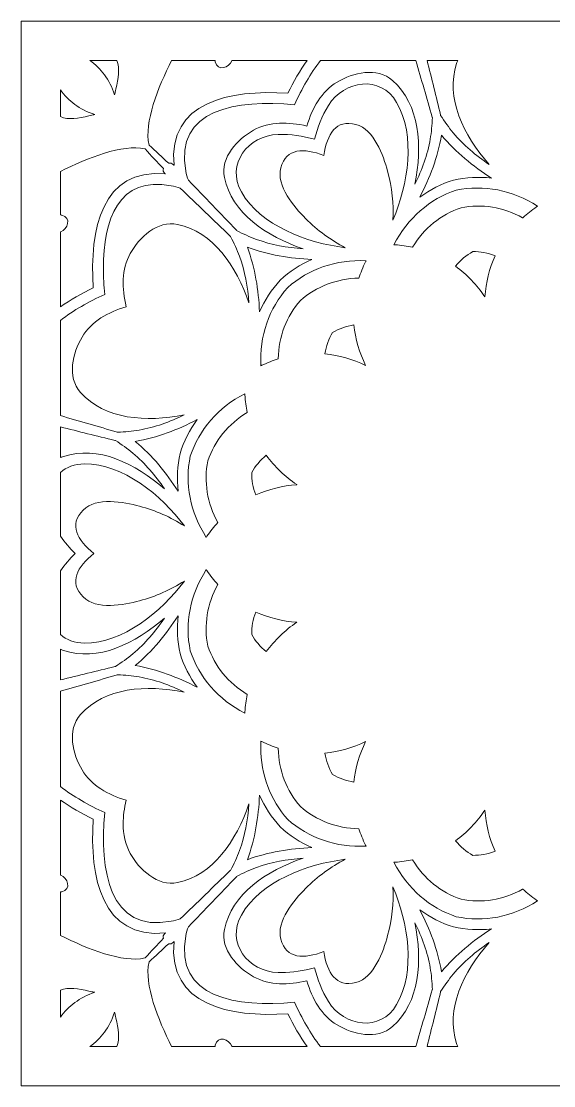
# Model space of a CAD drawing. Extents: x -175 to 692, y -400 to 112.
# Drawn here: x 120.1 to 201.9, y -400.3 to -236.7 of the extents above; entities that cross this region are included whole.
import ezdxf

# ---------------------------------------------------------------- set-up
doc = ezdxf.new("R2010")
doc.units = 0
doc.header["$MEASUREMENT"] = 0
doc.layers.add('Layer 1', color=7, linetype='Continuous', lineweight=0)

msp = doc.modelspace()

# ---------------------------------------------------------------- linework, layer by layer
at = {"layer": 'Layer 1'}
for points, knots in [([(273.25, -236.7), (273.25, -236.7), (259.88, -236.7), (259.88, -236.7), (259.88, -236.7), (259.41, -236.7), (259.41, -236.7), (259.41, -236.7), (257.6, -236.7), (257.6, -236.7), (257.6, -236.7), (256.9, -236.7), (256.9, -236.7), (256.9, -236.7), (255.41, -236.7), (255.41, -236.7), (255.41, -236.7), (243.52, -236.7), (243.52, -236.7), (243.52, -236.7), (240.95, -236.7), (240.95, -236.7), (240.95, -236.7), (233.04, -236.7), (233.04, -236.7), (233.04, -236.7), (227.05, -236.7), (227.05, -236.7), (227.05, -236.7), (224.41, -236.7), (224.41, -236.7), (224.41, -236.7), (223.23, -236.7), (223.23, -236.7), (223.23, -236.7), (222.11, -236.7), (222.11, -236.7), (222.11, -236.7), (220.16, -236.7), (220.16, -236.7), (220.16, -236.7), (205.24, -236.7), (205.24, -236.7), (205.24, -236.7), (202.09, -236.7), (202.09, -236.7), (202.09, -236.7), (201.73, -236.7), (201.73, -236.7), (201.73, -236.7), (198.57, -236.7), (198.57, -236.7), (198.57, -236.7), (183.65, -236.7), (183.65, -236.7), (183.65, -236.7), (181.71, -236.7), (181.71, -236.7), (181.71, -236.7), (180.59, -236.7), (180.59, -236.7), (180.59, -236.7), (179.41, -236.7), (179.41, -236.7), (179.41, -236.7), (176.77, -236.7), (176.77, -236.7), (176.77, -236.7), (170.78, -236.7), (170.78, -236.7), (170.78, -236.7), (162.86, -236.7), (162.86, -236.7), (162.86, -236.7), (160.3, -236.7), (160.3, -236.7), (160.3, -236.7), (148.41, -236.7), (148.41, -236.7), (148.41, -236.7), (146.92, -236.7), (146.92, -236.7), (146.92, -236.7), (146.22, -236.7), (146.22, -236.7), (146.22, -236.7), (144.4, -236.7), (144.4, -236.7), (144.4, -236.7), (143.94, -236.7), (143.94, -236.7), (143.94, -236.7), (130.57, -236.7), (130.57, -236.7), (130.57, -236.7), (120.12, -236.7), (120.12, -236.7), (120.12, -236.7), (120.12, -247.16), (120.12, -247.16), (120.12, -247.16), (120.12, -260.54), (120.12, -260.54), (120.12, -260.54), (120.12, -260.99), (120.12, -260.99), (120.12, -260.99), (120.12, -262.81), (120.12, -262.81), (120.12, -262.81), (120.12, -263.51), (120.12, -263.51), (120.12, -263.51), (120.12, -265), (120.12, -265), (120.12, -265), (120.12, -276.89), (120.12, -276.89), (120.12, -276.89), (120.12, -279.45), (120.12, -279.45), (120.12, -279.45), (120.12, -287.37), (120.12, -287.37), (120.12, -287.37), (120.12, -293.36), (120.12, -293.36), (120.12, -293.36), (120.12, -296), (120.12, -296), (120.12, -296), (120.12, -297.18), (120.12, -297.18), (120.12, -297.18), (120.12, -298.3), (120.12, -298.3), (120.12, -298.3), (120.12, -300.24), (120.12, -300.24), (120.12, -300.24), (120.12, -315.16), (120.12, -315.16), (120.12, -315.16), (120.12, -318.32), (120.12, -318.32), (120.12, -318.32), (120.12, -318.68), (120.12, -318.68), (120.12, -318.68), (120.12, -321.83), (120.12, -321.83), (120.12, -321.83), (120.12, -336.76), (120.12, -336.76), (120.12, -336.76), (120.12, -338.7), (120.12, -338.7), (120.12, -338.7), (120.12, -339.82), (120.12, -339.82), (120.12, -339.82), (120.12, -341), (120.12, -341), (120.12, -341), (120.12, -343.63), (120.12, -343.63), (120.12, -343.63), (120.12, -349.63), (120.12, -349.63), (120.12, -349.63), (120.12, -357.54), (120.12, -357.54), (120.12, -357.54), (120.12, -360.11), (120.12, -360.11), (120.12, -360.11), (120.12, -372), (120.12, -372), (120.12, -372), (120.12, -373.49), (120.12, -373.49), (120.12, -373.49), (120.12, -374.19), (120.12, -374.19), (120.12, -374.19), (120.12, -376), (120.12, -376), (120.12, -376), (120.12, -376.46), (120.12, -376.46), (120.12, -376.46), (120.12, -389.85), (120.12, -389.85), (120.12, -389.85), (120.12, -400.29), (120.12, -400.29), (120.12, -400.29), (130.57, -400.29), (130.57, -400.29), (130.57, -400.29), (143.94, -400.29), (143.94, -400.29), (143.94, -400.29), (144.41, -400.29), (144.41, -400.29), (144.41, -400.29), (146.22, -400.29), (146.22, -400.29), (146.22, -400.29), (146.92, -400.29), (146.92, -400.29), (146.92, -400.29), (148.41, -400.29), (148.41, -400.29), (148.41, -400.29), (160.3, -400.29), (160.3, -400.29), (160.3, -400.29), (162.86, -400.29), (162.86, -400.29), (162.86, -400.29), (170.79, -400.29), (170.79, -400.29), (170.79, -400.29), (176.76, -400.29), (176.76, -400.29), (176.76, -400.29), (179.41, -400.29), (179.41, -400.29), (179.41, -400.29), (180.59, -400.29), (180.59, -400.29), (180.59, -400.29), (181.71, -400.29), (181.71, -400.29), (181.71, -400.29), (183.65, -400.29), (183.65, -400.29), (183.65, -400.29), (198.57, -400.29), (198.57, -400.29), (198.57, -400.29), (201.72, -400.29), (201.72, -400.29), (201.72, -400.29), (202.1, -400.29), (202.1, -400.29), (202.1, -400.29), (205.25, -400.29), (205.25, -400.29), (205.25, -400.29), (220.16, -400.29), (220.16, -400.29), (220.16, -400.29), (222.11, -400.29), (222.11, -400.29), (222.11, -400.29), (223.23, -400.29), (223.23, -400.29), (223.23, -400.29), (224.41, -400.29), (224.41, -400.29), (224.41, -400.29), (227.06, -400.29), (227.06, -400.29), (227.06, -400.29), (233.03, -400.29), (233.03, -400.29), (233.03, -400.29), (240.95, -400.29), (240.95, -400.29), (240.95, -400.29), (243.52, -400.29), (243.52, -400.29), (243.52, -400.29), (255.41, -400.29), (255.41, -400.29), (255.41, -400.29), (256.9, -400.29), (256.9, -400.29), (256.9, -400.29), (257.59, -400.29), (257.59, -400.29), (257.59, -400.29), (259.41, -400.29), (259.41, -400.29), (259.41, -400.29), (259.88, -400.29), (259.88, -400.29), (259.88, -400.29), (273.25, -400.29), (273.25, -400.29), (273.25, -400.29), (283.71, -400.29), (283.71, -400.29), (283.71, -400.29), (283.71, -389.85), (283.71, -389.85), (283.71, -389.85), (283.71, -376.47), (283.71, -376.47), (283.71, -376.47), (283.71, -376), (283.71, -376), (283.71, -376), (283.71, -374.18), (283.71, -374.18), (283.71, -374.18), (283.71, -373.49), (283.71, -373.49), (283.71, -373.49), (283.71, -372), (283.71, -372), (283.71, -372), (283.71, -360.11), (283.71, -360.11), (283.71, -360.11), (283.71, -357.54), (283.71, -357.54), (283.71, -357.54), (283.71, -349.61), (283.71, -349.61), (283.71, -349.61), (283.71, -343.65), (283.71, -343.65), (283.71, -343.65), (283.71, -341), (283.71, -341), (283.71, -341), (283.71, -339.82), (283.71, -339.82), (283.71, -339.82), (283.71, -338.69), (283.71, -338.69), (283.71, -338.69), (283.71, -336.75), (283.71, -336.75), (283.71, -336.75), (283.71, -321.84), (283.71, -321.84), (283.71, -321.84), (283.71, -318.68), (283.71, -318.68), (283.71, -318.68), (283.71, -318.31), (283.71, -318.31), (283.71, -318.31), (283.71, -315.15), (283.71, -315.15), (283.71, -315.15), (283.71, -300.25), (283.71, -300.25), (283.71, -300.25), (283.71, -298.3), (283.71, -298.3), (283.71, -298.3), (283.71, -297.17), (283.71, -297.17), (283.71, -297.17), (283.71, -296), (283.71, -296), (283.71, -296), (283.71, -293.35), (283.71, -293.35), (283.71, -293.35), (283.71, -287.38), (283.71, -287.38), (283.71, -287.38), (283.71, -279.45), (283.71, -279.45), (283.71, -279.45), (283.71, -276.89), (283.71, -276.89), (283.71, -276.89), (283.71, -265), (283.71, -265), (283.71, -265), (283.71, -263.51), (283.71, -263.51), (283.71, -263.51), (283.71, -262.81), (283.71, -262.81), (283.71, -262.81), (283.71, -260.99), (283.71, -260.99), (283.71, -260.99), (283.71, -260.54), (283.71, -260.54), (283.71, -260.54), (283.71, -247.16), (283.71, -247.16), (283.71, -247.16), (283.71, -236.7), (283.71, -236.7), (283.71, -236.7), (273.25, -236.7), (273.25, -236.7)], [0, 0, 0, 0, 1, 1, 1, 2, 2, 2, 3, 3, 3, 4, 4, 4, 5, 5, 5, 6, 6, 6, 7, 7, 7, 8, 8, 8, 9, 9, 9, 10, 10, 10, 11, 11, 11, 12, 12, 12, 13, 13, 13, 14, 14, 14, 15, 15, 15, 16, 16, 16, 17, 17, 17, 18, 18, 18, 19, 19, 19, 20, 20, 20, 21, 21, 21, 22, 22, 22, 23, 23, 23, 24, 24, 24, 25, 25, 25, 26, 26, 26, 27, 27, 27, 28, 28, 28, 29, 29, 29, 30, 30, 30, 31, 31, 31, 32, 32, 32, 33, 33, 33, 34, 34, 34, 35, 35, 35, 36, 36, 36, 37, 37, 37, 38, 38, 38, 39, 39, 39, 40, 40, 40, 41, 41, 41, 42, 42, 42, 43, 43, 43, 44, 44, 44, 45, 45, 45, 46, 46, 46, 47, 47, 47, 48, 48, 48, 49, 49, 49, 50, 50, 50, 51, 51, 51, 52, 52, 52, 53, 53, 53, 54, 54, 54, 55, 55, 55, 56, 56, 56, 57, 57, 57, 58, 58, 58, 59, 59, 59, 60, 60, 60, 61, 61, 61, 62, 62, 62, 63, 63, 63, 64, 64, 64, 65, 65, 65, 66, 66, 66, 67, 67, 67, 68, 68, 68, 69, 69, 69, 70, 70, 70, 71, 71, 71, 72, 72, 72, 73, 73, 73, 74, 74, 74, 75, 75, 75, 76, 76, 76, 77, 77, 77, 78, 78, 78, 79, 79, 79, 80, 80, 80, 81, 81, 81, 82, 82, 82, 83, 83, 83, 84, 84, 84, 85, 85, 85, 86, 86, 86, 87, 87, 87, 88, 88, 88, 89, 89, 89, 90, 90, 90, 91, 91, 91, 92, 92, 92, 93, 93, 93, 94, 94, 94, 95, 95, 95, 96, 96, 96, 97, 97, 97, 98, 98, 98, 99, 99, 99, 100, 100, 100, 101, 101, 101, 102, 102, 102, 103, 103, 103, 104, 104, 104, 105, 105, 105, 106, 106, 106, 107, 107, 107, 108, 108, 108, 109, 109, 109, 110, 110, 110, 111, 111, 111, 112, 112, 112, 113, 113, 113, 114, 114, 114, 115, 115, 115, 116, 116, 116, 117, 117, 117, 118, 118, 118, 119, 119, 119, 120, 120, 120, 121, 121, 121, 122, 122, 122, 123, 123, 123, 124, 124, 124, 125, 125, 125, 126, 126, 126, 127, 127, 127, 128, 128, 128, 129, 129, 129, 130, 130, 130, 131, 131, 131, 132, 132, 132, 132]), ([(134.65, -247.08), (134.65, -247.08), (134.58, -247.39), (134.58, -247.39), (134.53, -247.61), (134.5, -247.81), (134.46, -248.01), (133.67, -245.63), (132.33, -243.94), (130.64, -242.71), (130.64, -242.71), (134.77, -242.71), (134.77, -242.71), (135.34, -243.98), (134.99, -245.55), (134.65, -247.08)], [0, 0, 0, 0, 1, 1, 1, 2, 2, 2, 3, 3, 3, 4, 4, 4, 5, 5, 5, 5]), ([(149.88, -242.71), (149.89, -242.78), (149.89, -242.86), (149.92, -242.95), (150.31, -244.46), (152.08, -243.85), (152.48, -242.76), (152.49, -242.74), (152.48, -242.72), (152.49, -242.71), (152.49, -242.71), (164.02, -242.71), (164.02, -242.71), (162.92, -244.27), (161.94, -246), (161.07, -247.77), (161.07, -247.77), (161.07, -247.77), (161.07, -247.77), (152.12, -247.16), (142.63, -249.09), (143.58, -258.84), (143.55, -258.81), (143.52, -258.78), (143.49, -258.75), (143.27, -258.52), (143.01, -258.46), (142.76, -258.53), (141.76, -257.59), (140.75, -256.65), (139.74, -255.72), (138.95, -252.2), (141.13, -246.94), (143.2, -242.71), (143.2, -242.71), (149.88, -242.71), (149.88, -242.71)], [0, 0, 0, 0, 1, 1, 1, 2, 2, 2, 3, 3, 3, 4, 4, 4, 5, 5, 5, 6, 6, 6, 7, 7, 7, 8, 8, 8, 9, 9, 9, 10, 10, 10, 11, 11, 11, 12, 12, 12, 12]), ([(180.73, -242.71), (181.57, -245.62), (182.41, -248.53), (183.25, -251.44), (183.26, -251.46), (183.27, -251.48), (183.27, -251.5), (183.24, -252.63), (183.12, -253.74), (182.94, -254.8), (182.52, -257.22), (181.68, -259.53), (180.6, -261.75), (181.77, -255.9), (181.33, -249.49), (177.16, -245.81), (174.76, -243.68), (171.07, -244.6), (168.64, -246.05), (166.19, -247.5), (164.84, -250.07), (163.98, -252.8), (161.18, -252.18), (158.28, -252.06), (155.8, -253.45), (153.33, -254.84), (150.69, -257.58), (151.33, -260.72), (152.44, -266.17), (157.77, -269.76), (163.41, -271.67), (160.95, -271.49), (158.53, -271.07), (156.23, -270.22), (155.22, -269.85), (154.2, -269.39), (153.2, -268.86), (153.19, -268.84), (153.18, -268.83), (153.16, -268.82), (150.7, -266.25), (148.24, -263.69), (145.78, -261.13), (145.62, -260.68), (145.49, -260.23), (145.39, -259.75), (143.54, -250.16), (153.32, -248.71), (162.09, -249.52), (163.2, -247.1), (164.55, -244.7), (166.09, -242.71), (166.09, -242.71), (180.73, -242.71), (180.73, -242.71)], [0, 0, 0, 0, 1, 1, 1, 2, 2, 2, 3, 3, 3, 4, 4, 4, 5, 5, 5, 6, 6, 6, 7, 7, 7, 8, 8, 8, 9, 9, 9, 10, 10, 10, 11, 11, 11, 12, 12, 12, 13, 13, 13, 14, 14, 14, 15, 15, 15, 16, 16, 16, 17, 17, 17, 18, 18, 18, 18]), ([(187.18, -242.71), (187.11, -242.85), (187.05, -243.01), (187, -243.17), (185.23, -248.45), (188.05, -254.22), (191.99, -258.7), (189.95, -257.31), (188.06, -255.74), (186.49, -253.85), (185.8, -253.02), (185.14, -252.12), (184.54, -251.16), (184.54, -251.14), (184.54, -251.12), (184.54, -251.1), (183.85, -248.3), (183.16, -245.5), (182.46, -242.71), (182.46, -242.71), (187.18, -242.71), (187.18, -242.71)], [0, 0, 0, 0, 1, 1, 1, 2, 2, 2, 3, 3, 3, 4, 4, 4, 5, 5, 5, 6, 6, 6, 7, 7, 7, 7]), ([(176.39, -259.76), (175.73, -257.31), (174.33, -253.31), (171.53, -252.56), (168.47, -251.73), (167.1, -254.06), (166.59, -257.33), (163.51, -256.14), (160.81, -256.16), (159.99, -259.23), (159.24, -262.02), (162.01, -265.24), (163.8, -267.03), (165.64, -268.86), (167.66, -270.34), (169.89, -271.5), (163.98, -270.78), (156.85, -268.07), (153.93, -262.94), (151.51, -258.69), (154.95, -254.24), (159.59, -254.1), (161.52, -254.04), (163.35, -254.35), (165.16, -254.84), (165.64, -253.03), (166.28, -251.29), (167.3, -249.65), (169.73, -245.71), (175.31, -244.95), (177.78, -249.17), (180.76, -254.26), (179.55, -261.79), (177.21, -267.27), (177.33, -264.75), (177.06, -262.27), (176.39, -259.76)], [0, 0, 0, 0, 1, 1, 1, 2, 2, 2, 3, 3, 3, 4, 4, 4, 5, 5, 5, 6, 6, 6, 7, 7, 7, 8, 8, 8, 9, 9, 9, 10, 10, 10, 11, 11, 11, 12, 12, 12, 12]), ([(126.12, -247.22), (127.35, -248.92), (129.04, -250.26), (131.42, -251.05), (131.22, -251.09), (131.02, -251.12), (130.8, -251.17), (130.8, -251.17), (130.49, -251.24), (130.49, -251.24), (128.96, -251.58), (127.39, -251.92), (126.12, -251.36), (126.12, -251.36), (126.12, -247.22), (126.12, -247.22)], [0, 0, 0, 0, 1, 1, 1, 2, 2, 2, 3, 3, 3, 4, 4, 4, 5, 5, 5, 5]), ([(186.53, -261.1), (184.66, -261.69), (182.91, -262.58), (181.34, -263.74), (182.89, -260.75), (184.1, -257.61), (184.68, -254.21), (186.89, -256.86), (189.5, -258.97), (192.34, -260.8), (190.4, -260.58), (188.44, -260.68), (186.53, -261.1)], [0, 0, 0, 0, 1, 1, 1, 2, 2, 2, 3, 3, 3, 4, 4, 4, 4]), ([(126.12, -269.08), (126.13, -269.07), (126.15, -269.08), (126.17, -269.07), (127.26, -268.67), (127.87, -266.9), (126.36, -266.5), (126.27, -266.48), (126.2, -266.48), (126.12, -266.47), (126.12, -266.47), (126.12, -259.79), (126.12, -259.79), (130.35, -257.72), (135.61, -255.54), (139.13, -256.33), (140.07, -257.34), (141, -258.35), (141.94, -259.35), (141.87, -259.59), (141.93, -259.86), (142.16, -260.08), (142.19, -260.11), (142.22, -260.14), (142.25, -260.17), (132.5, -259.22), (130.57, -268.71), (131.18, -277.66), (131.18, -277.66), (131.18, -277.66), (131.18, -277.66), (129.41, -278.53), (127.68, -279.51), (126.12, -280.61), (126.12, -280.61), (126.12, -269.08), (126.12, -269.08)], [0, 0, 0, 0, 1, 1, 1, 2, 2, 2, 3, 3, 3, 4, 4, 4, 5, 5, 5, 6, 6, 6, 7, 7, 7, 8, 8, 8, 9, 9, 9, 10, 10, 10, 11, 11, 11, 12, 12, 12, 12]), ([(152.23, -269.75), (152.24, -269.77), (152.25, -269.78), (152.27, -269.79), (152.8, -270.79), (153.26, -271.81), (153.63, -272.82), (154.48, -275.12), (154.9, -277.54), (155.08, -280), (153.17, -274.36), (149.58, -269.03), (144.13, -267.92), (140.99, -267.28), (138.25, -269.91), (136.86, -272.39), (135.48, -274.87), (135.59, -277.77), (136.22, -280.57), (133.48, -281.43), (130.91, -282.78), (129.46, -285.23), (128.01, -287.66), (127.09, -291.35), (129.22, -293.74), (132.91, -297.92), (139.31, -298.36), (145.16, -297.19), (142.94, -298.27), (140.63, -299.11), (138.21, -299.53), (137.16, -299.71), (136.04, -299.83), (134.91, -299.86), (134.89, -299.86), (134.88, -299.85), (134.86, -299.84), (131.94, -299), (129.03, -298.16), (126.12, -297.31), (126.12, -297.31), (126.12, -282.67), (126.12, -282.67), (128.11, -281.13), (130.51, -279.79), (132.93, -278.68), (132.81, -277.36), (132.74, -276.02), (132.74, -274.7), (132.74, -267.23), (135.02, -260.41), (143.16, -261.98), (143.64, -262.08), (144.09, -262.21), (144.54, -262.37), (147.1, -264.83), (149.66, -267.29), (152.23, -269.75)], [0, 0, 0, 0, 1, 1, 1, 2, 2, 2, 3, 3, 3, 4, 4, 4, 5, 5, 5, 6, 6, 6, 7, 7, 7, 8, 8, 8, 9, 9, 9, 10, 10, 10, 11, 11, 11, 12, 12, 12, 13, 13, 13, 14, 14, 14, 15, 15, 15, 16, 16, 16, 17, 17, 17, 18, 18, 18, 19, 19, 19, 19]), ([(199.28, -265.23), (198.51, -265.74), (197.82, -266.31), (197.16, -266.9), (197.15, -266.9), (197.15, -266.89), (197.14, -266.89), (194.18, -265.24), (190.84, -264.73), (187.67, -265.37), (186.14, -265.88), (184.72, -266.67), (183.46, -267.69), (182.2, -268.71), (181.1, -269.96), (180.23, -271.42), (180.23, -271.42), (180.23, -271.42), (180.23, -271.43), (179.37, -271.24), (178.48, -271.11), (177.55, -271.05), (177.49, -271.04), (177.43, -271.04), (177.37, -271.04), (179.46, -266.94), (182.88, -264), (186.95, -262.67), (191.14, -261.79), (195.56, -262.62), (199.44, -265.13), (199.38, -265.16), (199.33, -265.19), (199.28, -265.23)], [0, 0, 0, 0, 1, 1, 1, 2, 2, 2, 3, 3, 3, 4, 4, 4, 5, 5, 5, 6, 6, 6, 7, 7, 7, 8, 8, 8, 9, 9, 9, 10, 10, 10, 11, 11, 11, 11]), ([(159.89, -276.48), (158.57, -277.92), (157.5, -279.57), (156.72, -281.36), (156.56, -277.99), (156.04, -274.67), (154.85, -271.43), (158.08, -272.63), (161.4, -273.15), (164.77, -273.31), (162.98, -274.09), (161.33, -275.16), (159.89, -276.48)], [0, 0, 0, 0, 1, 1, 1, 2, 2, 2, 3, 3, 3, 4, 4, 4, 4]), ([(186.83, -274.35), (187.58, -273.41), (188.48, -272.66), (189.48, -272.1), (190.62, -272.09), (191.78, -272.29), (192.91, -272.73), (192.01, -274.72), (191.5, -276.85), (191.34, -279.06), (191.34, -279.06), (191.33, -279.04), (191.33, -279.04), (190.1, -277.21), (188.58, -275.63), (186.83, -274.35)], [0, 0, 0, 0, 1, 1, 1, 2, 2, 2, 3, 3, 3, 4, 4, 4, 5, 5, 5, 5]), ([(172.99, -273.68), (172.59, -274.51), (172.25, -275.35), (171.98, -276.18), (171.98, -276.18), (171.98, -276.18), (171.97, -276.18), (168.58, -276.24), (165.44, -277.47), (163.01, -279.6), (160.88, -282.03), (159.65, -285.17), (159.6, -288.56), (159.6, -288.57), (159.6, -288.57), (159.6, -288.57), (158.76, -288.84), (157.92, -289.17), (157.09, -289.58), (157.03, -289.61), (156.98, -289.65), (156.92, -289.68), (156.69, -285.07), (158.18, -280.82), (161.04, -277.63), (164.23, -274.77), (168.48, -273.28), (173.09, -273.51), (173.06, -273.57), (173.02, -273.62), (172.99, -273.68)], [0, 0, 0, 0, 1, 1, 1, 2, 2, 2, 3, 3, 3, 4, 4, 4, 5, 5, 5, 6, 6, 6, 7, 7, 7, 8, 8, 8, 9, 9, 9, 10, 10, 10, 10]), ([(166.77, -287.81), (166.96, -286.62), (167.36, -285.51), (167.94, -284.53), (168.92, -283.95), (170.03, -283.55), (171.22, -283.36), (171.44, -285.52), (172.06, -287.63), (173.02, -289.61), (171.04, -288.65), (168.93, -288.03), (166.77, -287.81)], [0, 0, 0, 0, 1, 1, 1, 2, 2, 2, 3, 3, 3, 4, 4, 4, 4]), ([(154.83, -296.82), (151.91, -298.57), (149.81, -301.2), (148.78, -304.26), (148.14, -307.43), (148.65, -310.76), (150.3, -313.73), (150.3, -313.74), (150.31, -313.74), (150.31, -313.75), (149.72, -314.4), (149.15, -315.1), (148.64, -315.86), (148.64, -315.86), (148.54, -316.02), (148.54, -316.02), (146.03, -312.15), (145.2, -307.73), (146.08, -303.54), (147.42, -299.47), (150.35, -296.05), (154.45, -293.95), (154.45, -294.02), (154.45, -294.08), (154.46, -294.14), (154.52, -295.07), (154.65, -295.96), (154.84, -296.82), (154.83, -296.82), (154.83, -296.82), (154.83, -296.82)], [0, 0, 0, 0, 1, 1, 1, 2, 2, 2, 3, 3, 3, 4, 4, 4, 5, 5, 5, 6, 6, 6, 7, 7, 7, 8, 8, 8, 9, 9, 9, 10, 10, 10, 10]), ([(126.12, -299.05), (128.91, -299.74), (131.71, -300.44), (134.51, -301.12), (134.53, -301.13), (134.55, -301.13), (134.57, -301.13), (135.53, -301.73), (136.44, -302.39), (137.26, -303.08), (139.15, -304.65), (140.72, -306.54), (142.11, -308.57), (137.63, -304.64), (131.86, -301.82), (126.58, -303.59), (126.42, -303.64), (126.27, -303.7), (126.12, -303.77), (126.12, -303.77), (126.12, -299.05), (126.12, -299.05)], [0, 0, 0, 0, 1, 1, 1, 2, 2, 2, 3, 3, 3, 4, 4, 4, 5, 5, 5, 6, 6, 6, 7, 7, 7, 7]), ([(144.21, -308.93), (142.39, -306.09), (140.27, -303.48), (137.62, -301.27), (141.02, -300.69), (144.16, -299.48), (147.15, -297.93), (145.99, -299.5), (145.1, -301.25), (144.51, -303.12), (144.09, -305.03), (143.99, -306.99), (144.21, -308.93)], [0, 0, 0, 0, 1, 1, 1, 2, 2, 2, 3, 3, 3, 4, 4, 4, 4]), ([(162.47, -307.93), (160.26, -308.09), (158.13, -308.6), (156.14, -309.5), (155.7, -308.37), (155.5, -307.21), (155.51, -306.07), (156.07, -305.07), (156.82, -304.17), (157.76, -303.41), (159.04, -305.17), (160.62, -306.69), (162.45, -307.92), (162.45, -307.92), (162.47, -307.93), (162.47, -307.93)], [0, 0, 0, 0, 1, 1, 1, 2, 2, 2, 3, 3, 3, 4, 4, 4, 5, 5, 5, 5]), ([(126.12, -321.16), (126.81, -320.21), (127.57, -319.33), (128.4, -318.5), (127.57, -317.67), (126.81, -316.79), (126.12, -315.83), (126.12, -315.83), (126.12, -306.05), (126.12, -306.05), (127.05, -305.24), (128.3, -304.74), (129.8, -304.73), (135.71, -304.69), (141.62, -309.51), (145.19, -314.27), (143.07, -312.91), (140.79, -311.9), (138.28, -311.23), (135.83, -310.58), (131.66, -309.78), (129.62, -311.83), (127.37, -314.07), (128.7, -316.42), (131.27, -318.5), (128.7, -320.57), (127.37, -322.92), (129.62, -325.17), (131.66, -327.21), (135.83, -326.42), (138.28, -325.77), (140.79, -325.09), (143.07, -324.08), (145.19, -322.73), (141.62, -327.49), (135.71, -332.3), (129.8, -332.27), (128.3, -332.26), (127.05, -331.76), (126.12, -330.95), (126.12, -330.95), (126.12, -321.16), (126.12, -321.16)], [0, 0, 0, 0, 1, 1, 1, 2, 2, 2, 3, 3, 3, 4, 4, 4, 5, 5, 5, 6, 6, 6, 7, 7, 7, 8, 8, 8, 9, 9, 9, 10, 10, 10, 11, 11, 11, 12, 12, 12, 13, 13, 13, 14, 14, 14, 14]), ([(146.08, -333.45), (145.2, -329.27), (146.03, -324.84), (148.54, -320.97), (148.57, -321.03), (148.6, -321.08), (148.64, -321.13), (149.15, -321.9), (149.72, -322.59), (150.31, -323.24), (150.31, -323.25), (150.3, -323.26), (150.3, -323.26), (148.65, -326.23), (148.14, -329.57), (148.78, -332.73), (149.81, -335.79), (151.91, -338.43), (154.83, -340.17), (154.83, -340.18), (154.83, -340.18), (154.84, -340.18), (154.65, -341.04), (154.52, -341.93), (154.46, -342.85), (154.45, -342.92), (154.45, -342.98), (154.45, -343.04), (150.35, -340.94), (147.42, -337.53), (146.08, -333.45)], [0, 0, 0, 0, 1, 1, 1, 2, 2, 2, 3, 3, 3, 4, 4, 4, 5, 5, 5, 6, 6, 6, 7, 7, 7, 8, 8, 8, 9, 9, 9, 10, 10, 10, 10]), ([(126.12, -333.22), (126.27, -333.29), (126.42, -333.36), (126.58, -333.41), (131.86, -335.18), (137.63, -332.35), (142.11, -328.42), (140.72, -330.46), (139.15, -332.35), (137.26, -333.92), (136.44, -334.6), (135.53, -335.26), (134.57, -335.86), (134.55, -335.86), (134.53, -335.86), (134.51, -335.87), (131.71, -336.56), (128.91, -337.25), (126.12, -337.94), (126.12, -337.94), (126.12, -333.22), (126.12, -333.22)], [0, 0, 0, 0, 1, 1, 1, 2, 2, 2, 3, 3, 3, 4, 4, 4, 5, 5, 5, 6, 6, 6, 7, 7, 7, 7]), ([(141.23, -332.13), (142.31, -330.85), (143.3, -329.48), (144.21, -328.06), (143.99, -330.01), (144.09, -331.97), (144.51, -333.88), (145.1, -335.75), (145.99, -337.49), (147.15, -339.06), (144.16, -337.52), (141.02, -336.31), (137.62, -335.72), (138.94, -334.62), (140.14, -333.42), (141.23, -332.13)], [0, 0, 0, 0, 1, 1, 1, 2, 2, 2, 3, 3, 3, 4, 4, 4, 5, 5, 5, 5]), ([(156.14, -327.5), (158.13, -328.4), (160.26, -328.91), (162.47, -329.07), (162.47, -329.07), (162.45, -329.07), (162.45, -329.07), (160.62, -330.31), (159.04, -331.82), (157.76, -333.58), (156.82, -332.82), (156.07, -331.92), (155.51, -330.93), (155.5, -329.79), (155.7, -328.63), (156.14, -327.5)], [0, 0, 0, 0, 1, 1, 1, 2, 2, 2, 3, 3, 3, 4, 4, 4, 5, 5, 5, 5]), ([(132.93, -358.32), (130.51, -357.2), (128.11, -355.86), (126.12, -354.32), (126.12, -354.32), (126.12, -339.68), (126.12, -339.68), (129.03, -338.84), (131.94, -338), (134.86, -337.15), (134.88, -337.15), (134.89, -337.14), (134.91, -337.13), (136.04, -337.17), (137.16, -337.29), (138.21, -337.47), (140.63, -337.89), (142.94, -338.73), (145.16, -339.8), (139.31, -338.64), (132.91, -339.08), (129.22, -343.25), (127.09, -345.65), (128.01, -349.33), (129.46, -351.77), (130.91, -354.22), (133.48, -355.56), (136.22, -356.43), (135.95, -357.63), (135.77, -358.86), (135.77, -360.06), (135.77, -361.65), (136.07, -363.19), (136.86, -364.6), (138.25, -367.08), (140.99, -369.71), (144.13, -369.07), (149.58, -367.97), (153.17, -362.63), (155.08, -356.99), (154.9, -359.45), (154.48, -361.87), (153.63, -364.17), (153.26, -365.18), (152.8, -366.21), (152.27, -367.2), (152.25, -367.22), (152.24, -367.23), (152.23, -367.24), (149.66, -369.7), (147.1, -372.17), (144.54, -374.63), (144.09, -374.79), (143.64, -374.92), (143.16, -375.01), (133.58, -376.87), (132.12, -367.09), (132.93, -358.32)], [0, 0, 0, 0, 1, 1, 1, 2, 2, 2, 3, 3, 3, 4, 4, 4, 5, 5, 5, 6, 6, 6, 7, 7, 7, 8, 8, 8, 9, 9, 9, 10, 10, 10, 11, 11, 11, 12, 12, 12, 13, 13, 13, 14, 14, 14, 15, 15, 15, 16, 16, 16, 17, 17, 17, 18, 18, 18, 19, 19, 19, 19]), ([(163.01, -357.39), (164.23, -358.46), (165.62, -359.3), (167.13, -359.88), (168.65, -360.46), (170.27, -360.78), (171.97, -360.81), (171.98, -360.81), (171.98, -360.81), (171.98, -360.81), (172.25, -361.65), (172.59, -362.48), (172.99, -363.31), (173.02, -363.37), (173.06, -363.42), (173.09, -363.48), (168.48, -363.72), (164.23, -362.22), (161.04, -359.36), (158.38, -356.39), (156.9, -352.51), (156.9, -348.27), (156.9, -347.95), (156.91, -347.64), (156.92, -347.32), (156.98, -347.35), (157.03, -347.39), (157.09, -347.41), (157.92, -347.82), (158.76, -348.15), (159.6, -348.42), (159.6, -348.43), (159.6, -348.43), (159.6, -348.43), (159.65, -351.83), (160.88, -354.97), (163.01, -357.39)], [0, 0, 0, 0, 1, 1, 1, 2, 2, 2, 3, 3, 3, 4, 4, 4, 5, 5, 5, 6, 6, 6, 7, 7, 7, 8, 8, 8, 9, 9, 9, 10, 10, 10, 11, 11, 11, 12, 12, 12, 12]), ([(173.02, -347.39), (172.06, -349.37), (171.44, -351.47), (171.22, -353.63), (170.03, -353.45), (168.92, -353.04), (167.94, -352.46), (167.36, -351.48), (166.96, -350.37), (166.77, -349.19), (168.93, -348.96), (171.04, -348.35), (173.02, -347.39)], [0, 0, 0, 0, 1, 1, 1, 2, 2, 2, 3, 3, 3, 4, 4, 4, 4]), ([(141.94, -377.64), (141, -378.65), (140.07, -379.65), (139.13, -380.66), (135.61, -381.45), (130.35, -379.28), (126.12, -377.2), (126.12, -377.2), (126.12, -370.52), (126.12, -370.52), (126.2, -370.51), (126.27, -370.51), (126.36, -370.49), (127.87, -370.1), (127.26, -368.32), (126.17, -367.92), (126.15, -367.91), (126.13, -367.92), (126.12, -367.91), (126.12, -367.91), (126.12, -356.39), (126.12, -356.39), (127.68, -357.48), (129.41, -358.47), (131.18, -359.33), (131.18, -359.33), (131.18, -359.33), (131.18, -359.33), (130.57, -368.28), (132.5, -377.77), (142.25, -376.82), (142.22, -376.85), (142.19, -376.88), (142.16, -376.91), (141.93, -377.14), (141.87, -377.4), (141.94, -377.64)], [0, 0, 0, 0, 1, 1, 1, 2, 2, 2, 3, 3, 3, 4, 4, 4, 5, 5, 5, 6, 6, 6, 7, 7, 7, 8, 8, 8, 9, 9, 9, 10, 10, 10, 11, 11, 11, 12, 12, 12, 12]), ([(156.17, -360.65), (156.47, -358.99), (156.64, -357.32), (156.72, -355.64), (157.5, -357.43), (158.57, -359.07), (159.89, -360.52), (161.33, -361.84), (162.98, -362.9), (164.77, -363.69), (161.4, -363.84), (158.08, -364.37), (154.85, -365.56), (155.44, -363.94), (155.87, -362.3), (156.17, -360.65)], [0, 0, 0, 0, 1, 1, 1, 2, 2, 2, 3, 3, 3, 4, 4, 4, 5, 5, 5, 5]), ([(191.33, -357.96), (191.33, -357.96), (191.34, -357.94), (191.34, -357.94), (191.5, -360.14), (192.01, -362.28), (192.91, -364.27), (191.78, -364.7), (190.62, -364.91), (189.48, -364.89), (188.48, -364.33), (187.58, -363.58), (186.83, -362.64), (188.58, -361.37), (190.1, -359.78), (191.33, -357.96)], [0, 0, 0, 0, 1, 1, 1, 2, 2, 2, 3, 3, 3, 4, 4, 4, 5, 5, 5, 5]), ([(166.08, -394.29), (164.55, -392.3), (163.2, -389.9), (162.09, -387.47), (162.09, -387.47), (162.09, -387.47), (162.09, -387.47), (153.32, -388.29), (143.54, -386.83), (145.39, -377.24), (145.49, -376.77), (145.62, -376.32), (145.78, -375.87), (148.24, -373.3), (150.7, -370.74), (153.16, -368.18), (153.18, -368.17), (153.19, -368.15), (153.2, -368.13), (154.2, -367.6), (155.22, -367.15), (156.23, -366.77), (158.53, -365.93), (160.95, -365.5), (163.41, -365.33), (157.77, -367.24), (152.44, -370.82), (151.33, -376.28), (150.69, -379.42), (153.33, -382.15), (155.8, -383.54), (158.28, -384.93), (161.18, -384.81), (163.98, -384.19), (164.84, -386.92), (166.19, -389.5), (168.64, -390.95), (171.07, -392.4), (174.76, -393.32), (177.16, -391.19), (181.33, -387.5), (181.77, -381.09), (180.6, -375.25), (181.68, -377.47), (182.52, -379.78), (182.94, -382.19), (183.12, -383.25), (183.24, -384.37), (183.27, -385.5), (183.27, -385.52), (183.26, -385.53), (183.25, -385.55), (182.41, -388.47), (181.57, -391.38), (180.72, -394.29), (180.72, -394.29), (166.08, -394.29), (166.08, -394.29)], [0, 0, 0, 0, 1, 1, 1, 2, 2, 2, 3, 3, 3, 4, 4, 4, 5, 5, 5, 6, 6, 6, 7, 7, 7, 8, 8, 8, 9, 9, 9, 10, 10, 10, 11, 11, 11, 12, 12, 12, 13, 13, 13, 14, 14, 14, 15, 15, 15, 16, 16, 16, 17, 17, 17, 18, 18, 18, 19, 19, 19, 19]), ([(169.89, -365.5), (167.66, -366.66), (165.64, -368.13), (163.8, -369.97), (162.01, -371.76), (159.24, -374.98), (159.99, -377.77), (160.81, -380.84), (163.51, -380.86), (166.59, -379.67), (167.1, -382.93), (168.47, -385.26), (171.53, -384.44), (174.33, -383.69), (175.73, -379.68), (176.39, -377.23), (177.06, -374.72), (177.33, -372.24), (177.21, -369.73), (179.55, -375.21), (180.76, -382.73), (177.78, -387.83), (175.31, -392.05), (169.73, -391.29), (167.3, -387.35), (166.28, -385.71), (165.64, -383.96), (165.16, -382.16), (163.49, -382.6), (161.81, -382.9), (160.04, -382.9), (159.89, -382.9), (159.74, -382.9), (159.59, -382.9), (154.95, -382.76), (151.51, -378.31), (153.93, -374.06), (156.85, -368.92), (163.98, -366.22), (169.89, -365.5)], [0, 0, 0, 0, 1, 1, 1, 2, 2, 2, 3, 3, 3, 4, 4, 4, 5, 5, 5, 6, 6, 6, 7, 7, 7, 8, 8, 8, 9, 9, 9, 10, 10, 10, 11, 11, 11, 12, 12, 12, 13, 13, 13, 13]), ([(177.37, -365.95), (177.43, -365.95), (177.49, -365.95), (177.55, -365.95), (178.48, -365.88), (179.37, -365.76), (180.23, -365.57), (180.23, -365.58), (180.23, -365.58), (180.23, -365.58), (181.98, -368.49), (184.61, -370.59), (187.67, -371.63), (190.84, -372.26), (194.18, -371.76), (197.14, -370.11), (197.14, -370.11), (197.16, -370.09), (197.16, -370.09), (197.82, -370.68), (198.51, -371.25), (199.28, -371.76), (199.33, -371.8), (199.38, -371.83), (199.44, -371.87), (195.56, -374.37), (191.14, -375.21), (186.95, -374.32), (182.88, -372.99), (179.46, -370.06), (177.37, -365.95)], [0, 0, 0, 0, 1, 1, 1, 2, 2, 2, 3, 3, 3, 4, 4, 4, 5, 5, 5, 6, 6, 6, 7, 7, 7, 8, 8, 8, 9, 9, 9, 10, 10, 10, 10]), ([(181.34, -373.25), (182.91, -374.42), (184.66, -375.31), (186.53, -375.9), (188.44, -376.32), (190.4, -376.42), (192.34, -376.2), (189.5, -378.02), (186.89, -380.14), (184.68, -382.78), (184.39, -381.08), (183.94, -379.46), (183.37, -377.87), (182.8, -376.28), (182.11, -374.75), (181.34, -373.25)], [0, 0, 0, 0, 1, 1, 1, 2, 2, 2, 3, 3, 3, 4, 4, 4, 5, 5, 5, 5]), ([(152.49, -394.29), (152.49, -394.27), (152.49, -394.26), (152.48, -394.24), (152.08, -393.14), (150.31, -392.54), (149.92, -394.05), (149.89, -394.14), (149.89, -394.21), (149.88, -394.29), (149.88, -394.29), (143.21, -394.29), (143.21, -394.29), (141.13, -390.06), (138.95, -384.8), (139.74, -381.27), (140.75, -380.34), (141.76, -379.4), (142.76, -378.47), (143.01, -378.53), (143.27, -378.48), (143.49, -378.24), (143.52, -378.21), (143.55, -378.18), (143.58, -378.15), (142.63, -387.9), (152.12, -389.84), (161.07, -389.23), (161.07, -389.23), (161.07, -389.23), (161.07, -389.23), (161.94, -391), (162.93, -392.73), (164.02, -394.29), (164.02, -394.29), (152.49, -394.29), (152.49, -394.29)], [0, 0, 0, 0, 1, 1, 1, 2, 2, 2, 3, 3, 3, 4, 4, 4, 5, 5, 5, 6, 6, 6, 7, 7, 7, 8, 8, 8, 9, 9, 9, 10, 10, 10, 11, 11, 11, 12, 12, 12, 12]), ([(182.46, -394.29), (183.15, -391.5), (183.85, -388.7), (184.54, -385.9), (184.54, -385.88), (184.54, -385.86), (184.54, -385.84), (185.14, -384.88), (185.8, -383.97), (186.49, -383.14), (188.06, -381.26), (189.95, -379.68), (191.99, -378.3), (188.05, -382.78), (185.23, -388.54), (187, -393.83), (187.05, -393.99), (187.12, -394.14), (187.18, -394.29), (187.18, -394.29), (182.46, -394.29), (182.46, -394.29)], [0, 0, 0, 0, 1, 1, 1, 2, 2, 2, 3, 3, 3, 4, 4, 4, 5, 5, 5, 6, 6, 6, 7, 7, 7, 7]), ([(126.12, -389.77), (126.12, -389.77), (126.12, -385.63), (126.12, -385.63), (127.38, -385.07), (128.96, -385.41), (130.49, -385.75), (130.49, -385.75), (130.8, -385.82), (130.8, -385.82), (131.02, -385.87), (131.22, -385.91), (131.42, -385.94), (129.04, -386.73), (127.36, -388.08), (126.12, -389.77)], [0, 0, 0, 0, 1, 1, 1, 2, 2, 2, 3, 3, 3, 4, 4, 4, 5, 5, 5, 5]), ([(130.63, -394.29), (132.32, -393.06), (133.67, -391.37), (134.46, -388.98), (134.5, -389.19), (134.53, -389.39), (134.58, -389.6), (134.58, -389.6), (134.65, -389.92), (134.65, -389.92), (134.99, -391.45), (135.34, -393.02), (134.77, -394.29), (134.77, -394.29), (130.63, -394.29), (130.63, -394.29)], [0, 0, 0, 0, 1, 1, 1, 2, 2, 2, 3, 3, 3, 4, 4, 4, 5, 5, 5, 5])]:
    msp.add_open_spline(points, degree=3, knots=knots, dxfattribs=at)

doc.saveas('drawing.dxf')
